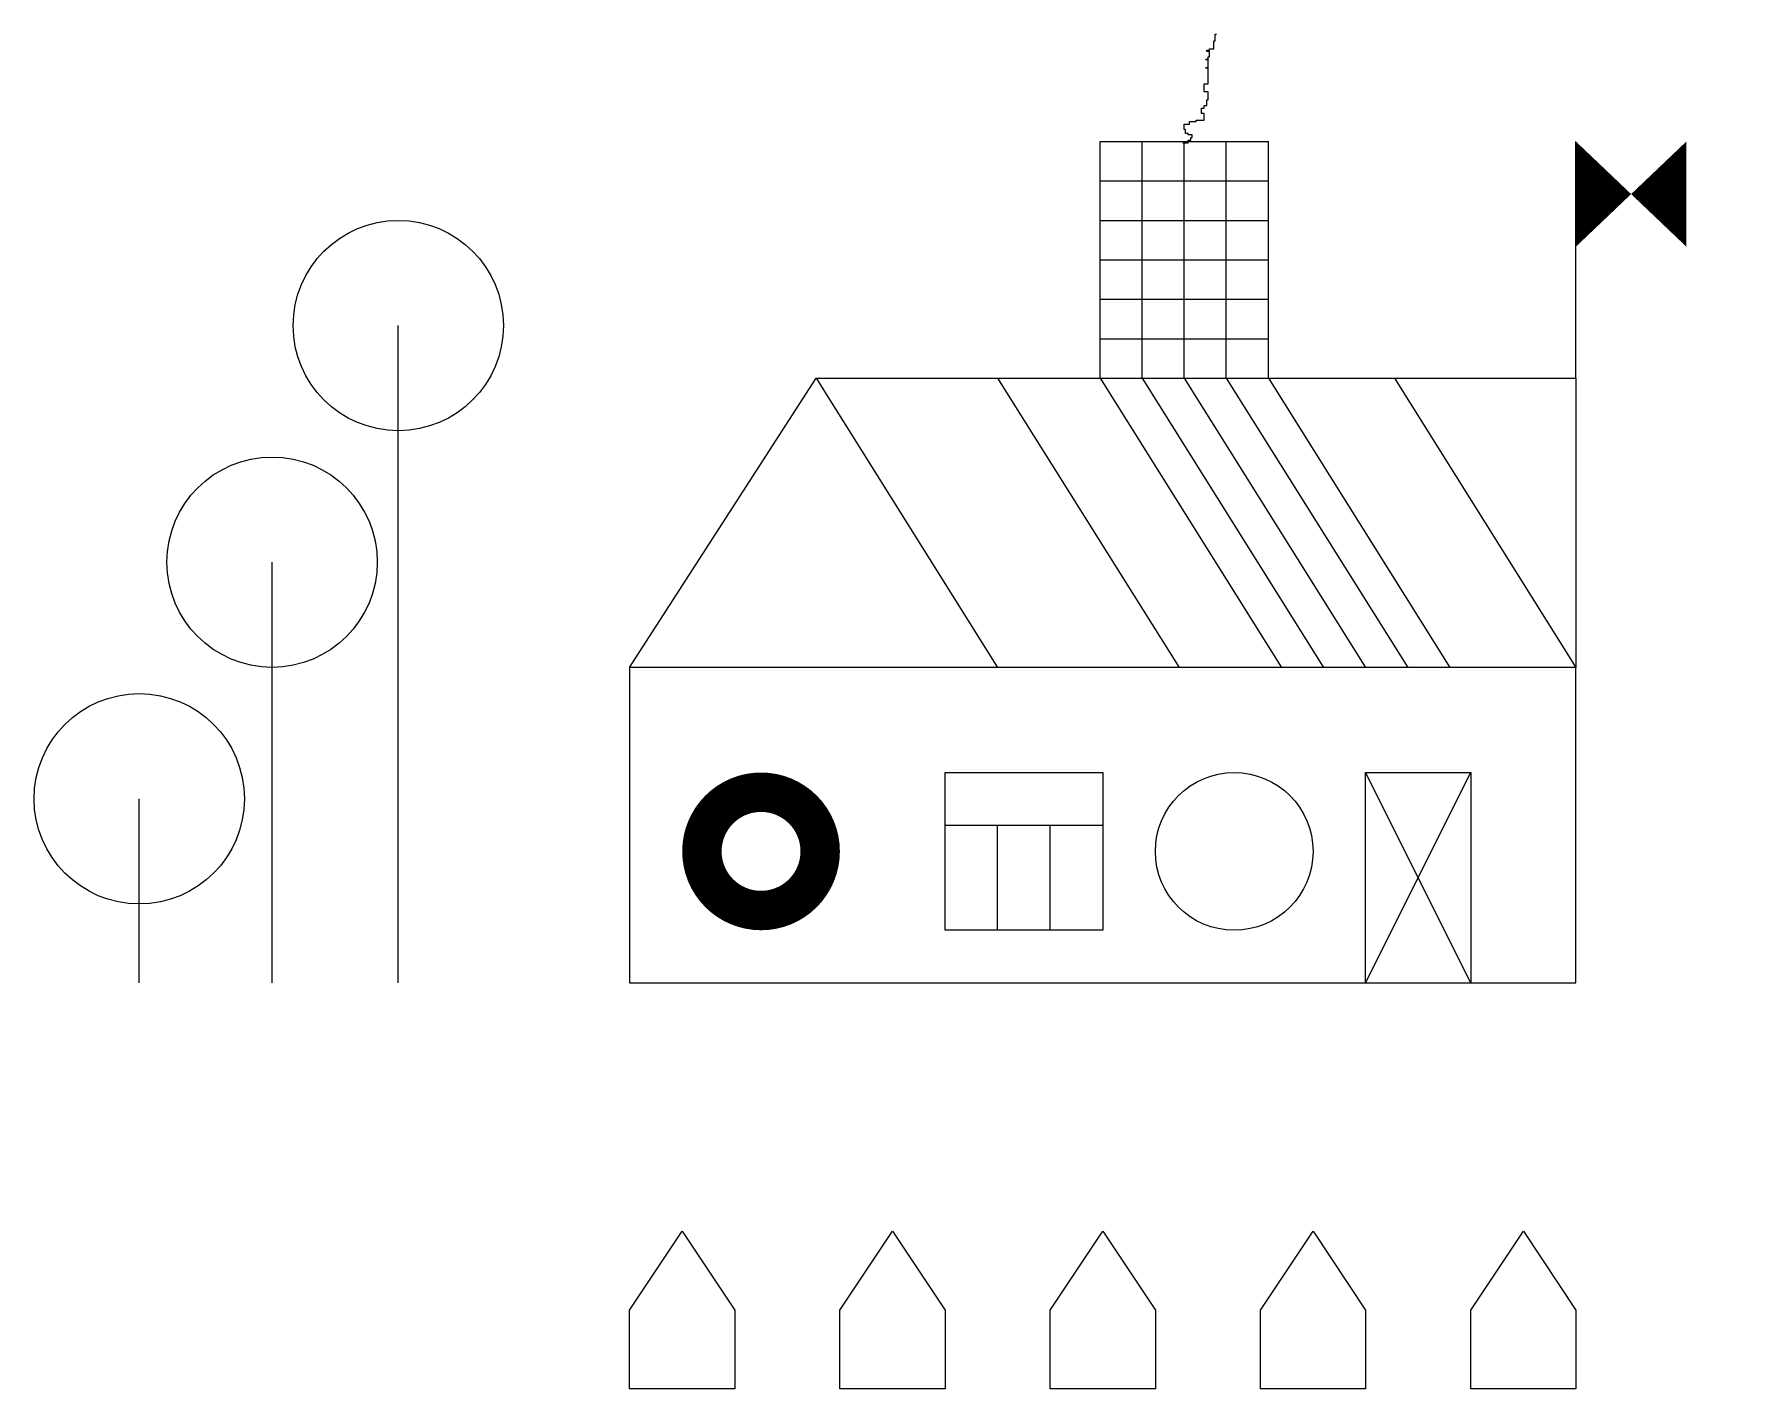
# Model space of a CAD drawing. Header units: millimetres. Extents: x -227 to 422, y -154 to 361.
import ezdxf

# ---------------------------------------------------------------- set-up
doc = ezdxf.new("R2010")
doc.units = ezdxf.units.MM

msp = doc.modelspace()

# ---------------------------------------------------------------- linework, layer by layer
for p, q in [((222.19, 355.23), (222.19, 358.3)), ((222.19, 358.3), (222.7, 358.3)), ((222.7, 358.3), (222.7, 360.85)), ((222.7, 360.85), (223.21, 360.85)), ((220.14, 351.14), (219.12, 351.14)), ((219.12, 351.14), (220.14, 351.14)), ((219.63, 354.21), (219.63, 354.72)), ((219.63, 354.72), (220.66, 354.72)), ((220.66, 354.21), (219.63, 354.21)), ((220.14, 351.14), (220.14, 352.16)), ((220.14, 352.16), (220.66, 352.16)), ((220.14, 348.07), (220.14, 351.14)), ((220.66, 354.72), (220.66, 355.23)), ((220.66, 355.23), (222.19, 355.23)), ((220.66, 352.16), (220.66, 354.21)), ((220.14, 348.07), (219.12, 348.07)), ((219.12, 348.07), (220.14, 348.07)), ((220.14, 341.94), (220.14, 348.07)), ((218.61, 338.87), (218.61, 341.94)), ((218.61, 341.94), (220.14, 341.94)), ((220.14, 338.87), (218.61, 338.87)), ((220.14, 335.8), (220.14, 338.87)), ((217.59, 330.69), (217.59, 332.73)), ((217.59, 332.73), (218.61, 332.73)), ((218.61, 332.73), (218.61, 333.75)), ((218.61, 333.75), (219.63, 333.75)), ((219.63, 333.75), (219.63, 335.8)), ((219.63, 335.8), (220.14, 335.8)), ((210.93, 324.55), (210.93, 326.6)), ((210.93, 326.6), (212.98, 326.6)), ((211.45, 324.55), (210.93, 324.55)), ((211.45, 323.02), (211.45, 324.55)), ((212.98, 326.6), (212.98, 327.62)), ((212.98, 327.62), (215.54, 327.62)), ((215.54, 327.62), (215.54, 328.13)), ((215.54, 328.13), (218.61, 328.13)), ((218.61, 330.69), (217.59, 330.69)), ((218.61, 328.13), (218.61, 330.69)), ((179, 230), (179, 320)), ((179, 320), (243, 320)), ((195, 230), (195, 320)), ((210.42, 319.44), (212.47, 319.44)), ((211, 230), (211, 320)), ((212.47, 323.02), (211.45, 323.02)), ((212.47, 322.51), (212.47, 323.02)), ((214, 322.51), (212.47, 322.51)), ((212.47, 319.44), (212.47, 320.46)), ((212.47, 320.46), (213.49, 320.46)), ((213.49, 320.46), (213.49, 321.48)), ((213.49, 321.48), (214, 321.48)), ((214, 321.48), (214, 322.51)), ((227, 230), (227, 320)), ((243, 230), (243, 320)), ((360, 280), (360, 320)), ((179, 305), (243, 305)), ((179, 290), (243, 290)), ((360, 230), (360, 280)), ((179, 275), (243, 275)), ((179, 260), (243, 260)), ((-88, 0), (-88, 250)), ((179, 245), (243, 245)), ((0, 120), (71, 230)), ((71, 230), (360, 230)), ((71, 230), (140, 120)), ((140, 230), (209, 120)), ((179, 230), (248, 120)), ((195, 230), (264, 120)), ((211, 230), (280, 120)), ((227, 230), (296, 120)), ((243, 230), (312, 120)), ((291, 230), (360, 120)), ((360, 230), (360, 120)), ((-136, 0), (-136, 160)), ((280, 0), (280, 80)), ((280, 80), (320, 80)), ((320, 0), (280, 80)), ((280, 0), (320, 80)), ((320, 80), (320, 0)), ((-186.55, 0), (-186.55, 70)), ((120, 60), (180, 60)), ((140, 20), (140, 60)), ((160, 20), (160, 60)), ((0, -124.45), (20, -94.45)), ((20, -94.45), (40, -124.45)), ((80, -124.45), (100, -94.45)), ((100, -94.45), (120, -124.45)), ((160, -124.45), (180, -94.45)), ((180, -94.45), (200, -124.45)), ((240, -124.45), (260, -94.45)), ((260, -94.45), (280, -124.45)), ((320, -124.45), (340, -94.45)), ((340, -94.45), (360, -124.45)), ((0, -154.45), (0, -124.45)), ((40, -124.45), (40, -154.45)), ((80, -154.45), (80, -124.45)), ((120, -124.45), (120, -154.45)), ((160, -154.45), (160, -124.45)), ((200, -124.45), (200, -154.45)), ((240, -154.45), (240, -124.45)), ((280, -124.45), (280, -154.45)), ((320, -154.45), (320, -124.45)), ((360, -124.45), (360, -154.45)), ((40, -154.45), (0, -154.45)), ((120, -154.45), (80, -154.45)), ((200, -154.45), (160, -154.45)), ((280, -154.45), (240, -154.45)), ((360, -154.45), (320, -154.45))]:
    msp.add_line(p, q)
msp.add_lwpolyline([(360, 300, 40, 0, 0), (381, 300, 0, 40, 0), (402, 300, 40, 40, 0)], format="xyseb")
for points in [[(0, 0), (360, 0), (360, 120), (0, 120)], [(120, 80), (180, 80), (180, 20), (120, 20)]]:
    msp.add_lwpolyline(points, close=True)
at = {"const_width": 15}
msp.add_lwpolyline([(27.5, 50, 1), (72.5, 50, 1)], format="xyb", close=True, dxfattribs=at)
for centre, radius in [((-88, 250), 40), ((-136, 160), 40), ((-186.55, 70), 40), ((230, 50), 30)]:
    msp.add_circle(centre, radius)

doc.saveas('drawing.dxf')
